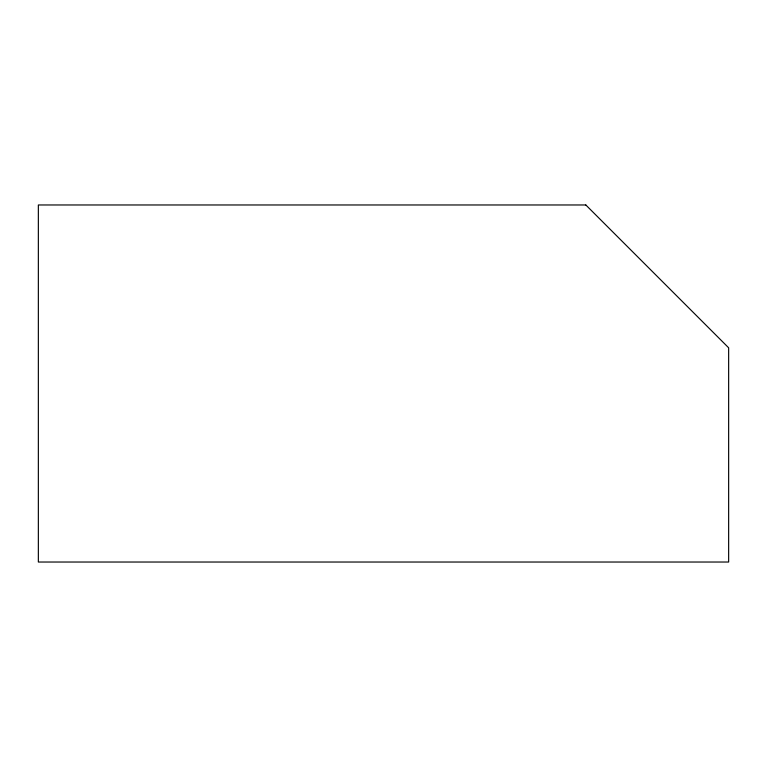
<?xml version="1.0" encoding="UTF-8"?>
<svg xmlns="http://www.w3.org/2000/svg" width="767" height="767" viewBox="0 0 767 767"><rect width="100%" height="100%" fill="white"/><g stroke="black" fill="none" stroke-linecap="round" stroke-linejoin="round"><path stroke-width="1.15" d="M585.825 204.971L38.35 204.971L38.35 562.029L728.65 562.029L728.65 347.796L585.825 204.971"/></g></svg>
